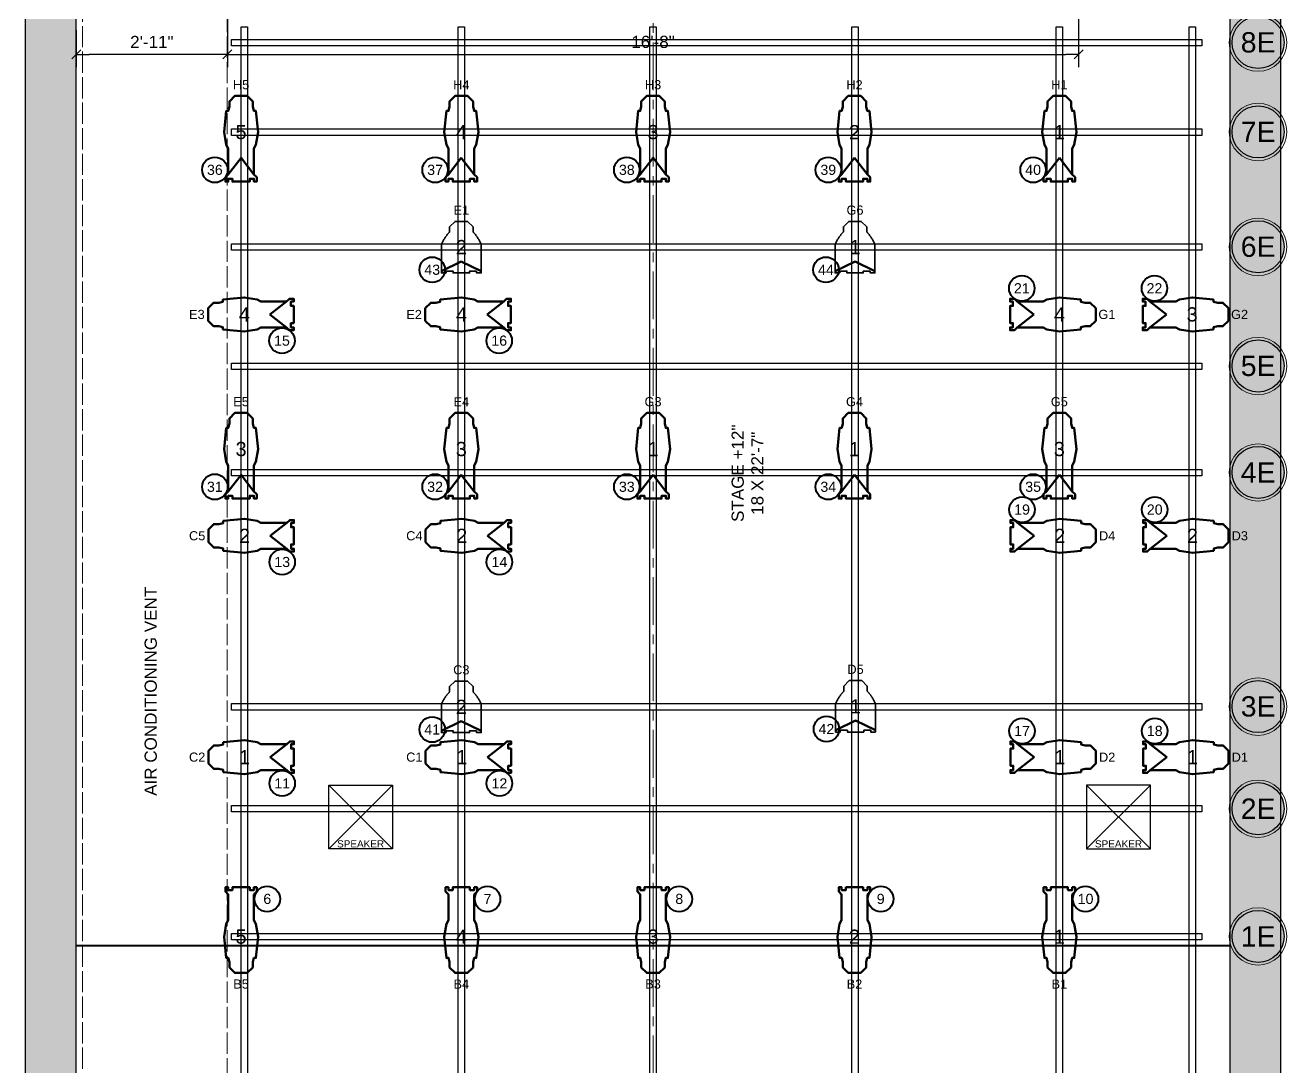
# Model space of a CAD drawing. Header units: inches. Extents: x -769 to 72, y -832 to 325.
# Drawn here: x -556.9 to -260.5, y -309 to -64.3 of the extents above; entities that cross this region are included whole.
import ezdxf

# ---------------------------------------------------------------- set-up
doc = ezdxf.new("R2010")
doc.units = ezdxf.units.IN
doc.header["$LTSCALE"] = 4.8
doc.header["$MEASUREMENT"] = 0
doc.header["$PDMODE"] = 1
doc.header["$PDSIZE"] = -2
for name, pattern in [('Dash Style-1', [1.25, 1.04164, -0.20836]), ('Dash Style-21', [3.73907, 2.336919, -0.467384, 0.467384, -0.467384]), ('Dash Style-4', [1.52771, 1.319425, -0.208285])]:
    doc.linetypes.add(name, pattern=pattern)
for name, color, linetype, lineweight in [('Dimension', 8, 'Continuous', 25), ('Label-Circuit Number', 7, 'Dash Style-4', 5), ('Lights - Plot', 7, 'Continuous', 50), ('None', 7, 'Continuous', 35), ('PIPECON', 7, 'Continuous', 15)]:
    doc.layers.add(name, color=color, linetype=linetype, lineweight=lineweight)
doc.styles.add('Arial', font='Arial')
doc.styles.add('Helvetica', font='Helvetica')
doc.dimstyles.new('Arch', dxfattribs={"dimtxt": 2.869316, "dimasz": 3, "dimexe": 3, "dimexo": 1.5, "dimgap": 0.0625, "dimtad": 1, "dimdec": 3, "dimdsep": 46, "dimlunit": 4, "dimtxsty": 'Helvetica', "dimblk": 'VW_SLASH', "dimblk1": 'VW_SLASH', "dimblk2": 'VW_SLASH', "dimcen": 0, "dimdle": 0.0625, "dimazin": 0, "dimtfac": 1, "dimtdec": 3, "dimtix": 1, "dimtmove": 0, "dimatfit": 0, "dimldrblk": 'VW_FILLEDARROW', "dimfxl": 0, "dimfrac": 2, "dimtolj": 1, "dimarcsym": 0})

# ---------------------------------------------------------------- blocks, each defined once
blk = doc.blocks.new('VW_SLASH')
at = {"layer": 'None', "color": 0, "linetype": 'ByBlock', "lineweight": -2}
blk.add_line((0, 0), (-1, 0), dxfattribs=at)
at = {"layer": 'None', "color": 0, "linetype": 'Continuous', "lineweight": 20}
blk.add_lwpolyline([(0.353, 0.353), (-0.353, -0.353)], dxfattribs=at)
blk = doc.blocks.new('*D15')
at = {"layer": 'Defpoints', "color": 0}
for p in [(-544.88, -63.94), (-509.38, -63.94), (-544.88, -71.19)]:
    blk.add_point(p, dxfattribs=at)
at = {"layer": 'Dimension', "color": 0, "linetype": 'Continuous', "lineweight": -2}
for p, q in [((-544.88, -65.44), (-544.88, -74.19)), ((-509.38, -65.44), (-509.38, -74.19)), ((-512.38, -71.19), (-541.88, -71.19))]:
    blk.add_line(p, q, dxfattribs=at)
at = {"layer": 'Dimension', "color": 0, "lineweight": -2, "xscale": 3, "yscale": 3, "zscale": 3, "rotation": 180}
blk.add_blockref('VW_SLASH', (-544.88, -71.19), dxfattribs=at)
at = {"layer": 'Dimension', "color": 0, "lineweight": -2, "xscale": 3, "yscale": 3, "zscale": 3}
blk.add_blockref('VW_SLASH', (-509.38, -71.19), dxfattribs=at)
at = {"layer": 'Dimension', "color": 0, "lineweight": 25, "insert": (-527.13, -68.25), "char_height": 2.869, "attachment_point": 5, "style": 'Helvetica'}
blk.add_mtext('\\A1;2\'-11"', dxfattribs=at)
blk = doc.blocks.new('VW_FILLEDARROW')
at = {"layer": 'None', "linetype": 'Continuous', "lineweight": 0}
blk.add_hatch(color=0, dxfattribs=at).paths.add_polyline_path([(-0.999, 0.268), (0, 0), (-0.999, -0.268)])
at = {"layer": 'None', "color": 0, "linetype": 'Continuous', "lineweight": 5}
blk.add_lwpolyline([(-0.999, 0.268), (0, 0), (-0.999, -0.268)], close=True, dxfattribs=at)
blk = doc.blocks.new('*D19')
at = {"layer": 'Defpoints', "color": 0}
for p in [(-509.38, -56.97), (-309.38, -57.94), (-309.38, -71.19)]:
    blk.add_point(p, dxfattribs=at)
at = {"layer": 'Dimension', "color": 0, "linetype": 'Continuous', "lineweight": -2}
for p, q in [((-509.38, -58.47), (-509.38, -74.19)), ((-309.38, -59.44), (-309.38, -74.19)), ((-506.38, -71.19), (-312.38, -71.19))]:
    blk.add_line(p, q, dxfattribs=at)
at = {"layer": 'Dimension', "color": 0, "lineweight": -2, "xscale": 3, "yscale": 3, "zscale": 3, "rotation": 180}
blk.add_blockref('VW_SLASH', (-509.38, -71.19), dxfattribs=at)
at = {"layer": 'Dimension', "color": 0, "lineweight": -2, "xscale": 3, "yscale": 3, "zscale": 3}
blk.add_blockref('VW_SLASH', (-309.38, -71.19), dxfattribs=at)
at = {"layer": 'Dimension', "color": 0, "lineweight": 25, "insert": (-409.38, -68.25), "char_height": 2.869, "attachment_point": 5, "style": 'Helvetica'}
blk.add_mtext('\\A1;16\'-8"', dxfattribs=at)
blk = doc.blocks.new('S4-50')
at = {"layer": 'Lights - Plot'}
for p, q in [((0.0005, 6.0374), (-3.021, 9.9438)), ((3.021, 9.9438), (0.0005, 6.0374))]:
    blk.add_line(p, q, dxfattribs=at)
blk.add_lwpolyline([(3.021, 9.9438), (3.6875, 10.6104), (3.6875, 11.6104), (3.021, 11.6104), (3.021, 10.9436), (2.021, 10.9436), (2.021, 11.6104), (-2.021, 11.6104), (-2.021, 10.9436), (-3.021, 10.9436), (-3.021, 11.6104), (-3.6875, 11.6104), (-3.6875, 10.6104), (-3.021, 9.9438), (-3.021, 3.8662), (-3.5, 3.0002), (-4, 0.0002), (-3.5, -4.9998), (-3, -4.9998), (-2.75, -5.9998), (-2.75, -7.2188), (-1.4688, -8.5), (1.4688, -8.5), (2.75, -7.2188), (2.75, -5.9998), (3, -4.9998), (3.5, -4.9998), (4, 0.0002), (3.5, 3.0002), (3.021, 3.8662)], close=True, dxfattribs=at)
blk.add_point((0, 0), dxfattribs=at)
blk = doc.blocks.new('Circle')
at = {"layer": 'None', "color": 7, "linetype": 'Continuous', "lineweight": 40}
blk.add_ellipse((0, 0), major_axis=(3, 0), ratio=1, dxfattribs=at)
blk = doc.blocks.new('3347.1.1.0.0 (2D)')
at = {"layer": 'None', "color": 7, "rotation": 180}
blk.add_blockref('Circle', (6.16, 8.86), dxfattribs=at)
at = {"layer": 'None', "color": 7}
blk.add_blockref('S4-50', (0, 0), dxfattribs=at)
at = {"layer": 'Label-Circuit Number', "color": 7, "insert": (0, -11.13), "char_height": 2.148, "attachment_point": 5, "rotation": 180, "line_spacing_factor": 0.967741, "style": 'Arial'}
blk.add_mtext('H1', dxfattribs=at)
at = {"layer": 'None', "color": 7, "attachment_point": 5, "rotation": 180, "line_spacing_factor": 0.967741, "style": 'Arial'}
for s, insert, char_height in [('40', (6.16, 8.86), 2.386), ('1', (0, 0), 3.34)]:
    blk.add_mtext(s, dxfattribs=dict(at, insert=insert, char_height=char_height))
blk = doc.blocks.new('3348.1.1.0.0 (2D)')
at = {"layer": 'None', "color": 7, "rotation": 180}
blk.add_blockref('Circle', (6.16, 8.86), dxfattribs=at)
at = {"layer": 'None', "color": 7}
blk.add_blockref('S4-50', (0, 0), dxfattribs=at)
at = {"layer": 'Label-Circuit Number', "color": 7, "insert": (0, -11.13), "char_height": 2.148, "attachment_point": 5, "rotation": 180, "line_spacing_factor": 0.967741, "style": 'Arial'}
blk.add_mtext('H2', dxfattribs=at)
at = {"layer": 'None', "color": 7, "attachment_point": 5, "rotation": 180, "line_spacing_factor": 0.967741, "style": 'Arial'}
for s, insert, char_height in [('39', (6.16, 8.86), 2.386), ('2', (0, 0), 3.34)]:
    blk.add_mtext(s, dxfattribs=dict(at, insert=insert, char_height=char_height))
blk = doc.blocks.new('3349.1.1.0.0 (2D)')
at = {"layer": 'None', "color": 7, "rotation": 180}
blk.add_blockref('Circle', (6.16, 8.86), dxfattribs=at)
at = {"layer": 'None', "color": 7}
blk.add_blockref('S4-50', (0, 0), dxfattribs=at)
at = {"layer": 'Label-Circuit Number', "color": 7, "insert": (0, -11.13), "char_height": 2.148, "attachment_point": 5, "rotation": 180, "line_spacing_factor": 0.967741, "style": 'Arial'}
blk.add_mtext('H3', dxfattribs=at)
at = {"layer": 'None', "color": 7, "attachment_point": 5, "rotation": 180, "line_spacing_factor": 0.967741, "style": 'Arial'}
for s, insert, char_height in [('38', (6.16, 8.86), 2.386), ('3', (0, 0), 3.34)]:
    blk.add_mtext(s, dxfattribs=dict(at, insert=insert, char_height=char_height))
blk = doc.blocks.new('3350.1.1.0.0 (2D)')
at = {"layer": 'None', "color": 7, "rotation": 180}
blk.add_blockref('Circle', (6.16, 8.86), dxfattribs=at)
at = {"layer": 'None', "color": 7}
blk.add_blockref('S4-50', (0, 0), dxfattribs=at)
at = {"layer": 'Label-Circuit Number', "color": 7, "insert": (0, -11.13), "char_height": 2.148, "attachment_point": 5, "rotation": 180, "line_spacing_factor": 0.967741, "style": 'Arial'}
blk.add_mtext('H4', dxfattribs=at)
at = {"layer": 'None', "color": 7, "attachment_point": 5, "rotation": 180, "line_spacing_factor": 0.967741, "style": 'Arial'}
for s, insert, char_height in [('37', (6.16, 8.86), 2.386), ('4', (0, 0), 3.34)]:
    blk.add_mtext(s, dxfattribs=dict(at, insert=insert, char_height=char_height))
blk = doc.blocks.new('3352.1.1.0.0 (2D)')
at = {"layer": 'None', "color": 7, "rotation": 180}
blk.add_blockref('Circle', (6.16, 8.86), dxfattribs=at)
at = {"layer": 'None', "color": 7}
blk.add_blockref('S4-50', (0, 0), dxfattribs=at)
at = {"layer": 'Label-Circuit Number', "color": 7, "insert": (0, -11.13), "char_height": 2.148, "attachment_point": 5, "rotation": 180, "line_spacing_factor": 0.967741, "style": 'Arial'}
blk.add_mtext('G5', dxfattribs=at)
at = {"layer": 'None', "color": 7, "attachment_point": 5, "rotation": 180, "line_spacing_factor": 0.967741, "style": 'Arial'}
for s, insert, char_height in [('35', (6.16, 8.86), 2.386), ('3', (0, 0), 3.34)]:
    blk.add_mtext(s, dxfattribs=dict(at, insert=insert, char_height=char_height))
blk = doc.blocks.new('3353.1.1.0.0 (2D)')
at = {"layer": 'None', "color": 7, "rotation": 180}
blk.add_blockref('Circle', (6.16, 8.86), dxfattribs=at)
at = {"layer": 'None', "color": 7}
blk.add_blockref('S4-50', (0, 0), dxfattribs=at)
at = {"layer": 'Label-Circuit Number', "color": 7, "insert": (0, -11.13), "char_height": 2.148, "attachment_point": 5, "rotation": 180, "line_spacing_factor": 0.967741, "style": 'Arial'}
blk.add_mtext('G4', dxfattribs=at)
at = {"layer": 'None', "color": 7, "attachment_point": 5, "rotation": 180, "line_spacing_factor": 0.967741, "style": 'Arial'}
for s, insert, char_height in [('34', (6.16, 8.86), 2.386), ('1', (0, 0), 3.34)]:
    blk.add_mtext(s, dxfattribs=dict(at, insert=insert, char_height=char_height))
blk = doc.blocks.new('3354.1.1.0.0 (2D)')
at = {"layer": 'None', "color": 7, "rotation": 180}
blk.add_blockref('Circle', (6.16, 8.86), dxfattribs=at)
at = {"layer": 'None', "color": 7}
blk.add_blockref('S4-50', (0, 0), dxfattribs=at)
at = {"layer": 'Label-Circuit Number', "color": 7, "insert": (0, -11.13), "char_height": 2.148, "attachment_point": 5, "rotation": 180, "line_spacing_factor": 0.967741, "style": 'Arial'}
blk.add_mtext('G3', dxfattribs=at)
at = {"layer": 'None', "color": 7, "attachment_point": 5, "rotation": 180, "line_spacing_factor": 0.967741, "style": 'Arial'}
for s, insert, char_height in [('33', (6.16, 8.86), 2.386), ('1', (0, 0), 3.34)]:
    blk.add_mtext(s, dxfattribs=dict(at, insert=insert, char_height=char_height))
blk = doc.blocks.new('3355.1.1.0.0 (2D)')
at = {"layer": 'None', "color": 7, "rotation": 180}
blk.add_blockref('Circle', (6.16, 8.86), dxfattribs=at)
at = {"layer": 'None', "color": 7}
blk.add_blockref('S4-50', (0, 0), dxfattribs=at)
at = {"layer": 'Label-Circuit Number', "color": 7, "insert": (0, -11.13), "char_height": 2.148, "attachment_point": 5, "rotation": 180, "line_spacing_factor": 0.967741, "style": 'Arial'}
blk.add_mtext('E4', dxfattribs=at)
at = {"layer": 'None', "color": 7, "attachment_point": 5, "rotation": 180, "line_spacing_factor": 0.967741, "style": 'Arial'}
for s, insert, char_height in [('32', (6.16, 8.86), 2.386), ('3', (0, 0), 3.34)]:
    blk.add_mtext(s, dxfattribs=dict(at, insert=insert, char_height=char_height))
blk = doc.blocks.new('3357.1.1.0.0 (2D)')
at = {"layer": 'None', "color": 7, "rotation": -90}
blk.add_blockref('Circle', (6.16, 8.86), dxfattribs=at)
at = {"layer": 'None', "color": 7}
blk.add_blockref('S4-50', (0, 0), dxfattribs=at)
at = {"layer": 'Label-Circuit Number', "color": 7, "insert": (0, -11.13), "char_height": 2.148, "attachment_point": 5, "rotation": 270, "line_spacing_factor": 0.967741, "style": 'Arial'}
blk.add_mtext('G2', dxfattribs=at)
at = {"layer": 'None', "color": 7, "attachment_point": 5, "rotation": 270, "line_spacing_factor": 0.967741, "style": 'Arial'}
for s, insert, char_height in [('22', (6.16, 8.86), 2.386), ('3', (0, 0), 3.34)]:
    blk.add_mtext(s, dxfattribs=dict(at, insert=insert, char_height=char_height))
blk = doc.blocks.new('3358.1.1.0.0 (2D)')
at = {"layer": 'None', "color": 7, "rotation": -90}
blk.add_blockref('Circle', (6.16, 8.86), dxfattribs=at)
at = {"layer": 'None', "color": 7}
blk.add_blockref('S4-50', (0, 0), dxfattribs=at)
at = {"layer": 'Label-Circuit Number', "color": 7, "insert": (0, -11.13), "char_height": 2.148, "attachment_point": 5, "rotation": 270, "line_spacing_factor": 0.967741, "style": 'Arial'}
blk.add_mtext('G1', dxfattribs=at)
at = {"layer": 'None', "color": 7, "attachment_point": 5, "rotation": 270, "line_spacing_factor": 0.967741, "style": 'Arial'}
for s, insert, char_height in [('21', (6.16, 8.86), 2.386), ('4', (0, 0), 3.34)]:
    blk.add_mtext(s, dxfattribs=dict(at, insert=insert, char_height=char_height))
blk = doc.blocks.new('3360.1.1.0.0 (2D)')
at = {"layer": 'None', "color": 7, "rotation": 90}
blk.add_blockref('Circle', (6.16, 8.86), dxfattribs=at)
at = {"layer": 'None', "color": 7}
blk.add_blockref('S4-50', (0, 0), dxfattribs=at)
at = {"layer": 'Label-Circuit Number', "color": 7, "insert": (0, -11.13), "char_height": 2.148, "attachment_point": 5, "rotation": 90, "line_spacing_factor": 0.967741, "style": 'Arial'}
blk.add_mtext('E2', dxfattribs=at)
at = {"layer": 'None', "color": 7, "attachment_point": 5, "rotation": 90, "line_spacing_factor": 0.967741, "style": 'Arial'}
for s, insert, char_height in [('16', (6.16, 8.86), 2.386), ('4', (0, 0), 3.34)]:
    blk.add_mtext(s, dxfattribs=dict(at, insert=insert, char_height=char_height))
blk = doc.blocks.new('3361.1.1.0.0 (2D)')
at = {"layer": 'None', "color": 7, "rotation": -90}
blk.add_blockref('Circle', (6.16, 8.86), dxfattribs=at)
at = {"layer": 'None', "color": 7}
blk.add_blockref('S4-50', (0, 0), dxfattribs=at)
at = {"layer": 'Label-Circuit Number', "color": 7, "insert": (0, -11.13), "char_height": 2.148, "attachment_point": 5, "rotation": 270, "line_spacing_factor": 0.967741, "style": 'Arial'}
blk.add_mtext('D3', dxfattribs=at)
at = {"layer": 'None', "color": 7, "attachment_point": 5, "rotation": 270, "line_spacing_factor": 0.967741, "style": 'Arial'}
for s, insert, char_height in [('20', (6.16, 8.86), 2.386), ('2', (0, 0), 3.34)]:
    blk.add_mtext(s, dxfattribs=dict(at, insert=insert, char_height=char_height))
blk = doc.blocks.new('3362.1.1.0.0 (2D)')
at = {"layer": 'None', "color": 7, "rotation": -90}
blk.add_blockref('Circle', (6.16, 8.86), dxfattribs=at)
at = {"layer": 'None', "color": 7}
blk.add_blockref('S4-50', (0, 0), dxfattribs=at)
at = {"layer": 'Label-Circuit Number', "color": 7, "insert": (0, -11.13), "char_height": 2.148, "attachment_point": 5, "rotation": 270, "line_spacing_factor": 0.967741, "style": 'Arial'}
blk.add_mtext('D4', dxfattribs=at)
at = {"layer": 'None', "color": 7, "attachment_point": 5, "rotation": 270, "line_spacing_factor": 0.967741, "style": 'Arial'}
for s, insert, char_height in [('19', (6.16, 8.86), 2.386), ('2', (0, 0), 3.34)]:
    blk.add_mtext(s, dxfattribs=dict(at, insert=insert, char_height=char_height))
blk = doc.blocks.new('3364.1.1.0.0 (2D)')
at = {"layer": 'None', "color": 7, "rotation": 90}
blk.add_blockref('Circle', (6.16, 8.86), dxfattribs=at)
at = {"layer": 'None', "color": 7}
blk.add_blockref('S4-50', (0, 0), dxfattribs=at)
at = {"layer": 'Label-Circuit Number', "color": 7, "insert": (0, -11.13), "char_height": 2.148, "attachment_point": 5, "rotation": 90, "line_spacing_factor": 0.967741, "style": 'Arial'}
blk.add_mtext('C4', dxfattribs=at)
at = {"layer": 'None', "color": 7, "attachment_point": 5, "rotation": 90, "line_spacing_factor": 0.967741, "style": 'Arial'}
for s, insert, char_height in [('14', (6.16, 8.86), 2.386), ('2', (0, 0), 3.34)]:
    blk.add_mtext(s, dxfattribs=dict(at, insert=insert, char_height=char_height))
blk = doc.blocks.new('3365.1.1.0.0 (2D)')
at = {"layer": 'None', "color": 7, "rotation": -90}
blk.add_blockref('Circle', (6.16, 8.86), dxfattribs=at)
at = {"layer": 'None', "color": 7}
blk.add_blockref('S4-50', (0, 0), dxfattribs=at)
at = {"layer": 'Label-Circuit Number', "color": 7, "insert": (0, -11.13), "char_height": 2.148, "attachment_point": 5, "rotation": 270, "line_spacing_factor": 0.967741, "style": 'Arial'}
blk.add_mtext('D1', dxfattribs=at)
at = {"layer": 'None', "color": 7, "attachment_point": 5, "rotation": 270, "line_spacing_factor": 0.967741, "style": 'Arial'}
for s, insert, char_height in [('18', (6.16, 8.86), 2.386), ('1', (0, 0), 3.34)]:
    blk.add_mtext(s, dxfattribs=dict(at, insert=insert, char_height=char_height))
blk = doc.blocks.new('3366.1.1.0.0 (2D)')
at = {"layer": 'None', "color": 7, "rotation": -90}
blk.add_blockref('Circle', (6.16, 8.86), dxfattribs=at)
at = {"layer": 'None', "color": 7}
blk.add_blockref('S4-50', (0, 0), dxfattribs=at)
at = {"layer": 'Label-Circuit Number', "color": 7, "insert": (0, -11.13), "char_height": 2.148, "attachment_point": 5, "rotation": 270, "line_spacing_factor": 0.967741, "style": 'Arial'}
blk.add_mtext('D2', dxfattribs=at)
at = {"layer": 'None', "color": 7, "attachment_point": 5, "rotation": 270, "line_spacing_factor": 0.967741, "style": 'Arial'}
for s, insert, char_height in [('17', (6.16, 8.86), 2.386), ('1', (0, 0), 3.34)]:
    blk.add_mtext(s, dxfattribs=dict(at, insert=insert, char_height=char_height))
blk = doc.blocks.new('3368.1.1.0.0 (2D)')
at = {"layer": 'None', "color": 7, "rotation": 90}
blk.add_blockref('Circle', (6.16, 8.86), dxfattribs=at)
at = {"layer": 'None', "color": 7}
blk.add_blockref('S4-50', (0, 0), dxfattribs=at)
at = {"layer": 'Label-Circuit Number', "color": 7, "insert": (0, -11.13), "char_height": 2.148, "attachment_point": 5, "rotation": 90, "line_spacing_factor": 0.967741, "style": 'Arial'}
blk.add_mtext('C1', dxfattribs=at)
at = {"layer": 'None', "color": 7, "attachment_point": 5, "rotation": 90, "line_spacing_factor": 0.967741, "style": 'Arial'}
for s, insert, char_height in [('12', (6.16, 8.86), 2.386), ('1', (0, 0), 3.34)]:
    blk.add_mtext(s, dxfattribs=dict(at, insert=insert, char_height=char_height))
blk = doc.blocks.new('S4-36')
at = {"layer": 'Lights - Plot'}
blk.add_lwpolyline([(3.021, 9.9438), (3.6875, 10.6104), (3.6875, 11.6104), (3.021, 11.6104), (3.021, 10.9436), (2.021, 10.9436), (2.021, 11.6104), (-2.021, 11.6104), (-2.021, 10.9436), (-3.021, 10.9436), (-3.021, 11.6104), (-3.6875, 11.6104), (-3.6875, 10.6104), (-3.021, 9.9438), (-3.021, 3.8662), (-3.5, 3.0002), (-4, 0.0002), (-3.5, -4.9998), (-3, -4.9998), (-2.75, -5.9998), (-2.75, -7.2188), (-1.4688, -8.5), (1.4688, -8.5), (2.75, -7.2188), (2.75, -5.9998), (3, -4.9998), (3.5, -4.9998), (4, 0.0002), (3.5, 3.0002), (3.021, 3.8662)], close=True, dxfattribs=at)
blk.add_point((0, 0), dxfattribs=at)
blk = doc.blocks.new('3374.1.1.0.0 (2D)')
at = {"layer": 'None', "color": 7}
for name, p in [('Circle', (6.16, 8.86)), ('S4-36', (0, 0))]:
    blk.add_blockref(name, p, dxfattribs=at)
at = {"layer": 'Label-Circuit Number', "color": 7, "insert": (0, -11.13), "char_height": 2.148, "attachment_point": 5, "line_spacing_factor": 0.967741, "style": 'Arial'}
blk.add_mtext('B1', dxfattribs=at)
at = {"layer": 'None', "color": 7, "attachment_point": 5, "line_spacing_factor": 0.967741, "style": 'Arial'}
for s, insert, char_height in [('10', (6.16, 8.86), 2.386), ('1', (0, 0), 3.34)]:
    blk.add_mtext(s, dxfattribs=dict(at, insert=insert, char_height=char_height))
blk = doc.blocks.new('3375.1.1.0.0 (2D)')
at = {"layer": 'None', "color": 7}
for name, p in [('Circle', (6.16, 8.86)), ('S4-36', (0, 0))]:
    blk.add_blockref(name, p, dxfattribs=at)
at = {"layer": 'Label-Circuit Number', "color": 7, "insert": (0, -11.13), "char_height": 2.148, "attachment_point": 5, "line_spacing_factor": 0.967741, "style": 'Arial'}
blk.add_mtext('B2', dxfattribs=at)
at = {"layer": 'None', "color": 7, "attachment_point": 5, "line_spacing_factor": 0.967741, "style": 'Arial'}
for s, insert, char_height in [('9', (6.16, 8.86), 2.39), ('2', (0, 0), 3.34)]:
    blk.add_mtext(s, dxfattribs=dict(at, insert=insert, char_height=char_height))
blk = doc.blocks.new('3376.1.1.0.0 (2D)')
at = {"layer": 'None', "color": 7}
for name, p in [('Circle', (6.16, 8.86)), ('S4-36', (0, 0))]:
    blk.add_blockref(name, p, dxfattribs=at)
at = {"layer": 'Label-Circuit Number', "color": 7, "insert": (0, -11.13), "char_height": 2.148, "attachment_point": 5, "line_spacing_factor": 0.967741, "style": 'Arial'}
blk.add_mtext('B3', dxfattribs=at)
at = {"layer": 'None', "color": 7, "attachment_point": 5, "line_spacing_factor": 0.967741, "style": 'Arial'}
for s, insert, char_height in [('8', (6.16, 8.86), 2.39), ('3', (0, 0), 3.34)]:
    blk.add_mtext(s, dxfattribs=dict(at, insert=insert, char_height=char_height))
blk = doc.blocks.new('3377.1.1.0.0 (2D)')
at = {"layer": 'None', "color": 7}
for name, p in [('Circle', (6.16, 8.86)), ('S4-36', (0, 0))]:
    blk.add_blockref(name, p, dxfattribs=at)
at = {"layer": 'Label-Circuit Number', "color": 7, "insert": (0, -11.13), "char_height": 2.148, "attachment_point": 5, "line_spacing_factor": 0.967741, "style": 'Arial'}
blk.add_mtext('B4', dxfattribs=at)
at = {"layer": 'None', "color": 7, "attachment_point": 5, "line_spacing_factor": 0.967741, "style": 'Arial'}
for s, insert, char_height in [('7', (6.16, 8.86), 2.39), ('4', (0, 0), 3.34)]:
    blk.add_mtext(s, dxfattribs=dict(at, insert=insert, char_height=char_height))
blk = doc.blocks.new('S4 PAR Outline')
at = {"layer": 'None'}
blk.add_lwpolyline([(-3.575, 5.637), (-1.925, 5.637), (-1.925, 6.05), (1.925, 6.05), (1.925, 5.637), (3.575, 5.637), (3.575, 6.05), (4.675, 6.05), (4.675, -0.605), (4.628, -0.716), (4.579, -0.824), (4.53, -0.932), (4.479, -1.038), (4.429, -1.144), (4.377, -1.248), (4.324, -1.351), (4.27, -1.452), (4.217, -1.554), (4.162, -1.653), (4.106, -1.752), (4.049, -1.848), (3.992, -1.945), (3.934, -2.039), (3.875, -2.133), (3.814, -2.225), (3.754, -2.317), (3.693, -2.407), (3.631, -2.497), (3.567, -2.584), (3.504, -2.672), (3.439, -2.757), (3.374, -2.842), (3.307, -2.925), (3.241, -3.008), (3.173, -3.089), (3.105, -3.169), (3.035, -3.247), (2.966, -3.325), (2.895, -3.401), (2.823, -3.477), (2.75, -3.55), (2.75, -4.769), (1.469, -6.05), (1.375, -6.05), (-1.375, -6.05), (-1.469, -6.05), (-2.75, -4.769), (-2.75, -3.55), (-2.821, -3.477), (-2.893, -3.401), (-2.963, -3.325), (-3.034, -3.247), (-3.102, -3.169), (-3.171, -3.089), (-3.238, -3.008), (-3.306, -2.925), (-3.371, -2.842), (-3.437, -2.757), (-3.501, -2.672), (-3.565, -2.584), (-3.627, -2.497), (-3.69, -2.407), (-3.751, -2.317), (-3.813, -2.225), (-3.872, -2.133), (-3.931, -2.039), (-3.988, -1.945), (-4.046, -1.848), (-4.102, -1.752), (-4.158, -1.653), (-4.213, -1.554), (-4.268, -1.452), (-4.321, -1.351), (-4.374, -1.248), (-4.425, -1.144), (-4.477, -1.038), (-4.527, -0.932), (-4.577, -0.824), (-4.626, -0.716), (-4.675, -0.605), (-4.675, 6.05), (-3.575, 6.05), (-3.575, 5.637)], close=True, dxfattribs=at)
blk.add_point((0, 0), dxfattribs=at)
blk = doc.blocks.new('S4 PAR WFL')
at = {"layer": 'Lights - Plot'}
for p, q in [((-4.68, 5.64), (0, 3.35)), ((0, 3.35), (4.67, 5.64))]:
    blk.add_line(p, q, dxfattribs=at)
blk.add_blockref('S4 PAR Outline', (0, 0), dxfattribs=at)
blk = doc.blocks.new('3379.1.1.0.0 (2D)')
at = {"layer": 'None', "color": 7}
blk.add_blockref('S4 PAR WFL', (0, 0), dxfattribs=at)
at = {"layer": 'None', "color": 7, "rotation": 180}
blk.add_blockref('Circle', (6.84, 5.33), dxfattribs=at)
at = {"layer": 'Label-Circuit Number', "color": 7, "insert": (0, -8.68), "char_height": 2.148, "attachment_point": 5, "rotation": 180, "line_spacing_factor": 0.967741, "style": 'Arial'}
blk.add_mtext('E1', dxfattribs=at)
at = {"layer": 'None', "color": 7, "attachment_point": 5, "rotation": 180, "line_spacing_factor": 0.967741, "style": 'Arial'}
for s, insert, char_height in [('43', (6.84, 5.33), 2.386), ('2', (0, 0), 3.34)]:
    blk.add_mtext(s, dxfattribs=dict(at, insert=insert, char_height=char_height))
blk = doc.blocks.new('3381.1.1.0.0 (2D)')
at = {"layer": 'None', "color": 7}
blk.add_blockref('S4 PAR WFL', (0, 0), dxfattribs=at)
at = {"layer": 'None', "color": 7, "rotation": 180}
blk.add_blockref('Circle', (6.84, 5.33), dxfattribs=at)
at = {"layer": 'Label-Circuit Number', "color": 7, "insert": (0, -8.68), "char_height": 2.148, "attachment_point": 5, "rotation": 180, "line_spacing_factor": 0.967741, "style": 'Arial'}
blk.add_mtext('G6', dxfattribs=at)
at = {"layer": 'None', "color": 7, "attachment_point": 5, "rotation": 180, "line_spacing_factor": 0.967741, "style": 'Arial'}
for s, insert, char_height in [('44', (6.84, 5.33), 2.386), ('1', (0, 0), 3.34)]:
    blk.add_mtext(s, dxfattribs=dict(at, insert=insert, char_height=char_height))
blk = doc.blocks.new('3382.1.1.0.0 (2D)')
at = {"layer": 'None', "color": 7}
blk.add_blockref('S4 PAR WFL', (0, 0), dxfattribs=at)
at = {"layer": 'None', "color": 7, "rotation": 180}
blk.add_blockref('Circle', (6.84, 5.33), dxfattribs=at)
at = {"layer": 'Label-Circuit Number', "color": 7, "insert": (0, -8.68), "char_height": 2.148, "attachment_point": 5, "rotation": 180, "line_spacing_factor": 0.967741, "style": 'Arial'}
blk.add_mtext('D5', dxfattribs=at)
at = {"layer": 'None', "color": 7, "attachment_point": 5, "rotation": 180, "line_spacing_factor": 0.967741, "style": 'Arial'}
for s, insert, char_height in [('42', (6.84, 5.33), 2.386), ('1', (0, 0), 3.34)]:
    blk.add_mtext(s, dxfattribs=dict(at, insert=insert, char_height=char_height))
blk = doc.blocks.new('3383.1.1.0.0 (2D)')
at = {"layer": 'None', "color": 7}
blk.add_blockref('S4 PAR WFL', (0, 0), dxfattribs=at)
at = {"layer": 'None', "color": 7, "rotation": 180}
blk.add_blockref('Circle', (6.84, 5.33), dxfattribs=at)
at = {"layer": 'Label-Circuit Number', "color": 7, "insert": (0, -8.68), "char_height": 2.148, "attachment_point": 5, "rotation": 180, "line_spacing_factor": 0.967741, "style": 'Arial'}
blk.add_mtext('C3', dxfattribs=at)
at = {"layer": 'None', "color": 7, "attachment_point": 5, "rotation": 180, "line_spacing_factor": 0.967741, "style": 'Arial'}
for s, insert, char_height in [('41', (6.84, 5.33), 2.386), ('2', (0, 0), 3.34)]:
    blk.add_mtext(s, dxfattribs=dict(at, insert=insert, char_height=char_height))
blk = doc.blocks.new('3351.1.1.0.0 (2D)')
at = {"layer": 'None', "color": 7, "rotation": 180}
blk.add_blockref('Circle', (6.16, 8.86), dxfattribs=at)
at = {"layer": 'None', "color": 7}
blk.add_blockref('S4-50', (0, 0), dxfattribs=at)
at = {"layer": 'Label-Circuit Number', "color": 7, "insert": (0, -11.13), "char_height": 2.148, "attachment_point": 5, "rotation": 180, "line_spacing_factor": 0.967741, "style": 'Arial'}
blk.add_mtext('H5', dxfattribs=at)
at = {"layer": 'None', "color": 7, "attachment_point": 5, "rotation": 180, "line_spacing_factor": 0.967741, "style": 'Arial'}
for s, insert, char_height in [('36', (6.16, 8.86), 2.386), ('5', (0, 0), 3.34)]:
    blk.add_mtext(s, dxfattribs=dict(at, insert=insert, char_height=char_height))
blk = doc.blocks.new('3356.1.1.0.0 (2D)')
at = {"layer": 'None', "color": 7, "rotation": 180}
blk.add_blockref('Circle', (6.16, 8.86), dxfattribs=at)
at = {"layer": 'None', "color": 7}
blk.add_blockref('S4-50', (0, 0), dxfattribs=at)
at = {"layer": 'Label-Circuit Number', "color": 7, "insert": (0, -11.13), "char_height": 2.148, "attachment_point": 5, "rotation": 180, "line_spacing_factor": 0.967741, "style": 'Arial'}
blk.add_mtext('E5', dxfattribs=at)
at = {"layer": 'None', "color": 7, "attachment_point": 5, "rotation": 180, "line_spacing_factor": 0.967741, "style": 'Arial'}
for s, insert, char_height in [('31', (6.16, 8.86), 2.386), ('3', (0, 0), 3.34)]:
    blk.add_mtext(s, dxfattribs=dict(at, insert=insert, char_height=char_height))
blk = doc.blocks.new('3359.1.1.0.0 (2D)')
at = {"layer": 'None', "color": 7, "rotation": 90}
blk.add_blockref('Circle', (6.16, 8.86), dxfattribs=at)
at = {"layer": 'None', "color": 7}
blk.add_blockref('S4-50', (0, 0), dxfattribs=at)
at = {"layer": 'Label-Circuit Number', "color": 7, "insert": (0, -11.13), "char_height": 2.148, "attachment_point": 5, "rotation": 90, "line_spacing_factor": 0.967741, "style": 'Arial'}
blk.add_mtext('E3', dxfattribs=at)
at = {"layer": 'None', "color": 7, "attachment_point": 5, "rotation": 90, "line_spacing_factor": 0.967741, "style": 'Arial'}
for s, insert, char_height in [('15', (6.16, 8.86), 2.386), ('4', (0, 0), 3.34)]:
    blk.add_mtext(s, dxfattribs=dict(at, insert=insert, char_height=char_height))
blk = doc.blocks.new('3363.1.1.0.0 (2D)')
at = {"layer": 'None', "color": 7, "rotation": 90}
blk.add_blockref('Circle', (6.16, 8.86), dxfattribs=at)
at = {"layer": 'None', "color": 7}
blk.add_blockref('S4-50', (0, 0), dxfattribs=at)
at = {"layer": 'Label-Circuit Number', "color": 7, "insert": (0, -11.13), "char_height": 2.148, "attachment_point": 5, "rotation": 90, "line_spacing_factor": 0.967741, "style": 'Arial'}
blk.add_mtext('C5', dxfattribs=at)
at = {"layer": 'None', "color": 7, "attachment_point": 5, "rotation": 90, "line_spacing_factor": 0.967741, "style": 'Arial'}
for s, insert, char_height in [('13', (6.16, 8.86), 2.386), ('2', (0, 0), 3.34)]:
    blk.add_mtext(s, dxfattribs=dict(at, insert=insert, char_height=char_height))
blk = doc.blocks.new('3367.1.1.0.0 (2D)')
at = {"layer": 'None', "color": 7, "rotation": 90}
blk.add_blockref('Circle', (6.16, 8.86), dxfattribs=at)
at = {"layer": 'None', "color": 7}
blk.add_blockref('S4-50', (0, 0), dxfattribs=at)
at = {"layer": 'Label-Circuit Number', "color": 7, "insert": (0, -11.13), "char_height": 2.148, "attachment_point": 5, "rotation": 90, "line_spacing_factor": 0.967741, "style": 'Arial'}
blk.add_mtext('C2', dxfattribs=at)
at = {"layer": 'None', "color": 7, "attachment_point": 5, "rotation": 90, "line_spacing_factor": 0.967741, "style": 'Arial'}
for s, insert, char_height in [('11', (6.16, 8.86), 2.386), ('1', (0, 0), 3.34)]:
    blk.add_mtext(s, dxfattribs=dict(at, insert=insert, char_height=char_height))
blk = doc.blocks.new('3378.1.1.0.0 (2D)')
at = {"layer": 'None', "color": 7}
for name, p in [('Circle', (6.16, 8.86)), ('S4-36', (0, 0))]:
    blk.add_blockref(name, p, dxfattribs=at)
at = {"layer": 'Label-Circuit Number', "color": 7, "insert": (0, -11.13), "char_height": 2.148, "attachment_point": 5, "line_spacing_factor": 0.967741, "style": 'Arial'}
blk.add_mtext('B5', dxfattribs=at)
at = {"layer": 'None', "color": 7, "attachment_point": 5, "line_spacing_factor": 0.967741, "style": 'Arial'}
for s, insert, char_height in [('6', (6.16, 8.86), 2.39), ('5', (0, 0), 3.34)]:
    blk.add_mtext(s, dxfattribs=dict(at, insert=insert, char_height=char_height))

msp = doc.modelspace()

# ---------------------------------------------------------------- hatches: boundary and pattern name
at = {"layer": 'None', "linetype": 'Continuous', "lineweight": 0}
msp.add_hatch(color=253, dxfattribs=at).paths.add_polyline_path([(-273.88, -728.98), (-261.88, -728.98), (-261.88, 112.54), (-556.88, 112.54), (-556.88, -662.5), (-506.9, -662.5), (-506.9, -728.98), (-338.08, -728.98), (-285.29, -728.98), (-273.88, -728.98), (-273.88, -716.98), (-329.38, -716.98), (-371.94, -716.98), (-371.94, -710.98), (-374.94, -710.98), (-374.94, -716.98), (-494.9, -716.98), (-494.9, -653.94), (-374.89, -653.94), (-374.89, -674.98), (-371.89, -674.98), (-371.94, -653.94), (-355.93, -653.94), (-355.93, -647.94), (-502.41, -647.94), (-502.41, -650.5), (-541.38, -650.5), (-541.38, -647.94), (-544.88, -647.94), (-544.88, 100.55), (-273.88, 100.55), (-273.88, -647.94), (-317.93, -647.94), (-317.93, -653.94), (-273.88, -653.94)])
at = {"layer": 'PIPECON', "linetype": 'Continuous', "lineweight": 0}
h = msp.add_hatch(color=7, dxfattribs=at)
edge = h.paths.add_edge_path()
edge.add_arc((-267.22, -68.37), 6.12, 0, 360)
h = msp.add_hatch(color=7, dxfattribs=at)
edge = h.paths.add_edge_path()
edge.add_arc((-267.22, -89.37), 6.12, 0, 360)
h = msp.add_hatch(color=7, dxfattribs=at)
edge = h.paths.add_edge_path()
edge.add_arc((-267.22, -116.37), 6.12, 0, 360)
h = msp.add_hatch(color=7, dxfattribs=at)
edge = h.paths.add_edge_path()
edge.add_arc((-267.22, -144.37), 6.12, 0, 360)
h = msp.add_hatch(color=7, dxfattribs=at)
edge = h.paths.add_edge_path()
edge.add_arc((-267.22, -169.37), 6.12, 0, 360)
h = msp.add_hatch(color=7, dxfattribs=at)
edge = h.paths.add_edge_path()
edge.add_arc((-267.22, -224.37), 6.12, 0, 360)
h = msp.add_hatch(color=7, dxfattribs=at)
edge = h.paths.add_edge_path()
edge.add_arc((-267.22, -248.37), 6.12, 0, 360)
h = msp.add_hatch(color=7, dxfattribs=at)
edge = h.paths.add_edge_path()
edge.add_arc((-267.22, -278.37), 6.12, 0, 360)

# ---------------------------------------------------------------- linework, layer by layer
at = {"layer": 'None', "color": 7, "linetype": 'Dash Style-21', "lineweight": 18}
msp.add_line((-409.38, -635.94), (-409.38, -36.94), dxfattribs=at)
at = {"layer": 'None', "color": 7, "linetype": 'Continuous', "lineweight": 25}
for p, q in [((-485.58, -257.81), (-485.58, -242.81)), ((-470.58, -242.81), (-485.58, -257.81)), ((-485.58, -242.81), (-470.58, -242.81)), ((-485.58, -242.81), (-470.58, -257.81)), ((-470.58, -242.81), (-470.58, -257.81)), ((-307.52, -242.81), (-307.52, -257.81)), ((-307.52, -242.81), (-292.52, -257.81)), ((-292.52, -242.81), (-307.52, -242.81)), ((-292.52, -242.81), (-307.52, -257.81)), ((-292.52, -257.81), (-292.52, -242.81)), ((-470.58, -257.81), (-485.58, -257.81)), ((-307.52, -257.81), (-292.52, -257.81))]:
    msp.add_line(p, q, dxfattribs=at)
at = {"layer": 'None', "color": 7, "linetype": 'Continuous', "lineweight": 13}
for p, q in [((-273.88, -280.44), (-544.88, -280.44)), ((-273.88, -280.69), (-544.88, -280.69))]:
    msp.add_line(p, q, dxfattribs=at)
at = {"layer": 'None', "color": 7, "linetype": 'Continuous', "lineweight": 25}
for points in [[(-556.88, 112.54), (-556.88, -662.5)], [(-273.88, 100.55), (-273.88, -647.94), (-317.93, -647.94), (-317.93, -653.94), (-273.88, -653.94), (-273.88, -728.98), (-261.88, -728.98), (-261.88, 112.54)], [(-544.88, -647.94), (-544.88, 100.55)]]:
    msp.add_lwpolyline(points, dxfattribs=at)
at = {"layer": 'None', "color": 8, "linetype": 'Dash Style-1', "lineweight": 13}
msp.add_lwpolyline([(-543.43, -647.94), (-509.43, -647.94), (-509.43, 1.5), (-543.43, 1.5)], close=True, dxfattribs=at)
at = {"layer": 'None', "color": 7, "linetype": 'Continuous', "lineweight": 25}
for points in [[(-504.67, -64.69), (-504.67, -544.69), (-506.17, -544.69), (-506.17, -64.69)], [(-453.67, -64.69), (-453.67, -544.69), (-455.17, -544.69), (-455.17, -64.69)], [(-408.63, -64.69), (-408.63, -544.69), (-410.13, -544.69), (-410.13, -64.69)], [(-361.17, -64.69), (-361.17, -544.69), (-362.67, -544.69), (-362.67, -64.69)], [(-313.17, -64.69), (-313.17, -544.69), (-314.67, -544.69), (-314.67, -64.69)], [(-281.92, -64.69), (-281.92, -386.69), (-283.42, -386.69), (-283.42, -64.69)], [(-280.42, -90.19), (-508.42, -90.19), (-508.42, -88.69), (-280.42, -88.69)], [(-280.42, -117.19), (-508.42, -117.19), (-508.42, -115.69), (-280.42, -115.69)], [(-280.42, -145.19), (-508.42, -145.19), (-508.42, -143.69), (-280.42, -143.69)], [(-280.42, -170.19), (-508.42, -170.19), (-508.42, -168.69), (-280.42, -168.69)], [(-280.42, -225.19), (-508.42, -225.19), (-508.42, -223.69), (-280.42, -223.69)], [(-280.42, -249.14), (-508.42, -249.14), (-508.42, -247.64), (-280.42, -247.64)], [(-280.42, -279.19), (-508.42, -279.19), (-508.42, -277.69), (-280.42, -277.69)]]:
    msp.add_lwpolyline(points, close=True, dxfattribs=at)
at = {"layer": 'None', "color": 250, "linetype": 'Continuous', "lineweight": 25}
msp.add_lwpolyline([(-280.42, -69.19), (-508.42, -69.19), (-508.42, -67.69), (-280.42, -67.69)], close=True, dxfattribs=at)
at = {"layer": 'PIPECON', "color": 7, "linetype": 'Continuous', "lineweight": 15}
for centre in [(-267.24, -68.39), (-267.24, -89.39), (-267.24, -116.39), (-267.24, -144.39), (-267.24, -169.39), (-267.24, -224.39), (-267.24, -248.39), (-267.24, -278.39)]:
    msp.add_ellipse(centre, major_axis=(6.75, 0), ratio=1, dxfattribs=at)
at = {"layer": 'PIPECON', "color": 7, "linetype": 'Continuous', "lineweight": 30}
for centre in [(-267.22, -68.37), (-267.22, -89.37), (-267.22, -116.37), (-267.22, -144.37), (-267.22, -169.37), (-267.22, -224.37), (-267.22, -248.37), (-267.22, -278.37)]:
    msp.add_ellipse(centre, major_axis=(6.12, 0), ratio=1, dxfattribs=at)

# ---------------------------------------------------------------- block references
at = {"layer": 'None', "color": 3}
for name, p, rotation in [('3351.1.1.0.0 (2D)', (-506.17, -89.44), 180), ('3350.1.1.0.0 (2D)', (-454.42, -89.44), 180), ('3349.1.1.0.0 (2D)', (-409.38, -89.44), 180), ('3348.1.1.0.0 (2D)', (-362.05, -89.44), 180), ('3347.1.1.0.0 (2D)', (-313.92, -89.44), 180), ('3379.1.1.0.0 (2D)', (-454.42, -116.44), 180), ('3381.1.1.0.0 (2D)', (-361.92, -116.44), 180), ('3358.1.1.0.0 (2D)', (-313.88, -132.27), 90), ('3357.1.1.0.0 (2D)', (-282.71, -132.27), 90), ('3359.1.1.0.0 (2D)', (-505.42, -132.27), -90), ('3360.1.1.0.0 (2D)', (-454.38, -132.27), -90), ('3356.1.1.0.0 (2D)', (-506.17, -163.9), 180), ('3355.1.1.0.0 (2D)', (-454.42, -163.9), 180), ('3354.1.1.0.0 (2D)', (-409.38, -163.9), 180), ('3353.1.1.0.0 (2D)', (-362.05, -163.9), 180), ('3352.1.1.0.0 (2D)', (-313.92, -163.9), 180), ('3362.1.1.0.0 (2D)', (-313.82, -184.27), 90), ('3361.1.1.0.0 (2D)', (-282.65, -184.27), 90), ('3363.1.1.0.0 (2D)', (-505.36, -184.27), -90), ('3364.1.1.0.0 (2D)', (-454.33, -184.27), -90), ('3383.1.1.0.0 (2D)', (-454.42, -224.44), 180), ('3382.1.1.0.0 (2D)', (-361.8, -224.32), 180), ('3366.1.1.0.0 (2D)', (-313.82, -236.27), 90), ('3365.1.1.0.0 (2D)', (-282.65, -236.27), 90), ('3367.1.1.0.0 (2D)', (-505.36, -236.27), -90), ('3368.1.1.0.0 (2D)', (-454.33, -236.27), -90)]:
    msp.add_blockref(name, p, dxfattribs=dict(at, rotation=rotation))
for name, p in [('3378.1.1.0.0 (2D)', (-506.17, -278.44)), ('3377.1.1.0.0 (2D)', (-454.42, -278.44)), ('3376.1.1.0.0 (2D)', (-409.38, -278.44)), ('3375.1.1.0.0 (2D)', (-362.05, -278.44)), ('3374.1.1.0.0 (2D)', (-313.92, -278.44))]:
    msp.add_blockref(name, p, dxfattribs=at)

# ---------------------------------------------------------------- texts
at = {"layer": 'None', "color": 7, "char_height": 2.8635, "attachment_point": 5, "rotation": 90, "line_spacing_factor": 0.967741, "style": 'Arial'}
for s, insert in [('STAGE +12"\\P18 X 22\'-7"', (-387.16, -169.57)), ('AIR CONDITIONING VENT \\P', (-527.38, -220.79))]:
    msp.add_mtext(s, dxfattribs=dict(at, insert=insert))
at = {"layer": 'None', "color": 7, "char_height": 1.674, "attachment_point": 2, "line_spacing_factor": 0.839796, "style": 'Helvetica'}
for insert in [(-478.08, -255.8), (-300.02, -255.8)]:
    msp.add_mtext('SPEAKER', dxfattribs=dict(at, insert=insert))
at = {"layer": 'PIPECON', "color": 255, "char_height": 4.772, "attachment_point": 5, "line_spacing_factor": 0.967741, "style": 'Arial'}
for s, insert in [('8E', (-267.22, -68.37)), ('7E', (-267.22, -89.37)), ('6E', (-267.22, -116.37)), ('5E', (-267.22, -144.37)), ('4E', (-267.22, -169.37)), ('3E', (-267.22, -224.37)), ('2E', (-267.22, -248.37)), ('1E', (-267.22, -278.37))]:
    msp.add_mtext(s, dxfattribs=dict(at, insert=insert))

# ---------------------------------------------------------------- dimensions: what is measured, and where the dimension line sits
at = {"layer": 'Dimension', "color": 7, "linetype": 'Continuous', "lineweight": 25}
for base, p1, p2, picture, middle in [((-309.38, -71.19), (-509.38, -56.97), (-309.38, -57.94), '*D19', (-409.38, -68.25)), ((-544.88114936, -71.18666087), (-509.38114936, -63.94434749), (-544.88114936, -63.94434749), '*D15', (-527.13114936, -68.252003))]:
    dim = msp.add_linear_dim(base=base, p1=p1, p2=p2, dimstyle='Arch', override={"dimgap": 1.5, "dimdec": 0, "dimpost": '<>', "dimtxsty": 'Helvetica', "dimtmove": 2}, dxfattribs=at)
    dim.commit()
    dim.dimension.update_dxf_attribs({"geometry": picture, "text_midpoint": middle})

doc.saveas('drawing.dxf')
